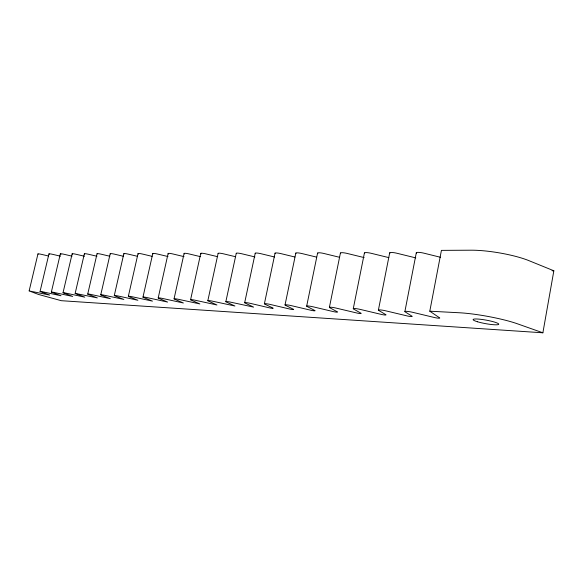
<?xml version="1.0" encoding="UTF-8"?>
<svg xmlns="http://www.w3.org/2000/svg" width="583" height="583" viewBox="0 0 583 583"><rect width="100%" height="100%" fill="white"/><g stroke="black" fill="none" stroke-linecap="round" stroke-linejoin="round"><path stroke-width="0.87" d="M75.156 293.38L97.325 297.906L88.339 294.444A3.935 0.372 12.8 0 1 88.222 294.021A3.935 0.372 12.8 0 1 91.786 294.634L110.333 298.678L101.362 295.166A4.001 0.386 12.7 0 1 101.296 294.736A4.001 0.386 12.7 0 1 104.94 295.362L123.858 299.436L114.887 295.909A4.074 0.401 12.7 0 1 114.866 295.472A4.074 0.401 12.7 0 1 118.604 296.113L137.887 300.267L128.938 296.681A4.154 0.415 12.6 0 1 128.967 296.237A4.154 0.415 12.6 0 1 132.8 296.893L152.462 301.127L143.549 297.483A4.234 0.43 12.5 0 1 143.637 297.038A4.234 0.43 12.5 0 1 147.572 297.702L167.591 302.067L158.758 298.321A4.314 0.452 12.5 0 1 158.904 297.869A4.314 0.452 12.5 0 1 162.948 298.547L183.368 303L174.601 299.188A4.402 0.466 12.4 0 1 174.813 298.736A4.402 0.466 12.4 0 1 178.959 299.429L199.86 303.932L191.107 300.099A4.496 0.488 12.3 0 1 191.399 299.633A4.496 0.488 12.3 0 1 195.662 300.347L216.942 304.989L208.335 301.047A4.591 0.51 12.2 0 1 208.707 300.58A4.591 0.51 12.2 0 1 213.086 301.309L234.905 306.009L226.328 302.038A4.693 0.532 12.1 0 1 226.78 301.564A4.693 0.532 12.1 0 1 231.291 302.307L253.598 307.11L245.137 303.073A4.802 0.561 12 0 1 245.676 302.592A4.802 0.561 12 0 1 250.326 303.357L269.317 307.817A3.221 0.372 11.9 0 0 272.443 308.334A3.221 0.372 11.9 0 0 272.88 308.021L264.813 304.151A4.919 0.583 11.9 0 1 265.462 303.663A4.919 0.583 11.9 0 1 270.25 304.45L289.627 309.012A3.294 0.394 11.8 0 0 292.855 309.544A3.294 0.394 11.8 0 0 293.366 309.23L285.422 305.288A5.043 0.612 11.8 0 1 286.18 304.792A5.043 0.612 11.8 0 1 291.121 305.601L310.914 310.265A3.381 0.408 11.6 0 0 314.237 310.812A3.381 0.408 11.6 0 0 314.827 310.499L307.044 306.476A5.167 0.641 11.6 0 1 307.919 305.973A5.167 0.641 11.6 0 1 313.02 306.804L333.228 311.577A3.469 0.43 11.5 0 0 336.668 312.138A3.469 0.43 11.5 0 0 337.338 311.825L329.73 307.722A5.305 0.67 11.4 0 1 330.743 307.219A5.305 0.67 11.4 0 1 336.019 308.072L356.665 312.962A3.564 0.452 11.3 0 0 360.221 313.537A3.564 0.452 11.3 0 0 360.986 313.217L353.589 309.034A5.458 0.707 11.3 0 1 354.741 308.524A5.458 0.707 11.3 0 1 360.199 309.398L381.311 314.412A3.666 0.474 11.1 0 0 384.984 315.002A3.666 0.474 11.1 0 0 385.851 314.682L378.688 310.418A5.619 0.743 11.1 0 1 379.999 309.894A5.619 0.743 11.1 0 1 385.655 310.805L407.247 315.942A3.775 0.496 10.9 0 0 411.051 316.554A3.775 0.496 10.9 0 0 412.028 316.219L405.149 311.876A5.786 0.78 10.9 0 1 406.635 311.344A5.786 0.78 10.9 0 1 412.494 312.277L434.583 317.553A3.892 0.525 10.7 0 0 438.533 318.18A3.892 0.525 10.7 0 0 439.633 317.852L429.795 311.198L441.426 250.369L471.232 250.202A40.519 7.615 9.6 0 1 528.861 260.623L553.85 270.782L542.882 332.798L61.332 300.697L38.529 294.459L29.172 290.932L49.708 295.085L40.059 291.464L41.437 291.536L60.996 295.749L51.348 292.083L52.31 292.09L72.678 296.441L63.037 292.717L64.043 292.732L84.783 297.162L75.156 293.438L84.375 253.773M404.886 311.562L416.291 252.796M378.396 310.112L389.684 252.884M353.262 308.735L364.419 252.978M329.388 307.43L340.414 253.058M306.665 306.184L317.575 253.139M285.043 304.902L295.829 253.08M264.398 303.772L275.052 253.153M244.685 302.694L255.216 253.226M225.854 301.666L236.253 253.299M207.839 300.682L218.115 253.365M190.59 299.742L200.741 253.43M174.055 298.839L184.082 253.488M158.197 297.971L168.108 253.547M142.973 297.141L152.761 253.605M128.347 296.346L138.018 253.656M114.283 295.574L123.836 253.707M100.75 294.838L110.187 253.758M87.727 294.065L97.055 253.722M51.348 292.083L60.348 253.86M63.037 292.717L72.146 253.816M40.059 291.464L48.95 253.904M29.15 290.873L37.946 253.948M552.035 270.76L553.85 270.782M429.795 311.198L459.484 312.772A40.803 5.575 10.3 0 1 517.442 323.805L542.882 332.798M48.345 255.973L41.524 254.37A3.607 0.423 13.3 0 0 38.084 254.13M96.924 256.25L88.339 254.224A3.848 0.488 13.1 0 0 84.681 254.093M84.455 256.25L76.009 254.261A3.79 0.466 13.1 0 0 72.467 254.13M72.03 256.163L64.108 254.297A3.724 0.452 13.2 0 0 60.785 253.773A3.724 0.452 13.2 0 0 60.989 254.312M60.413 256.17L52.623 254.334A3.666 0.437 13.2 0 0 49.3 254.21M152.061 256.331L142.485 254.057A4.132 0.568 12.8 0 0 138.652 253.467A4.132 0.568 12.8 0 0 138.586 254.064M137.573 256.331L128.165 254.101A4.059 0.547 12.9 0 0 124.113 253.962M123.64 256.338L114.392 254.144A3.986 0.525 12.9 0 0 110.478 254.006M109.852 256.25L101.121 254.188A3.913 0.503 13 0 0 97.135 253.918M217.678 256.702L205.821 253.86A4.475 0.67 12.4 0 0 201.565 253.219A4.475 0.67 12.4 0 0 201.237 253.875M200.348 256.629L189.001 253.911A4.38 0.641 12.5 0 0 184.862 253.284A4.38 0.641 12.5 0 0 184.607 253.926M184.002 256.622L172.859 253.962A4.292 0.619 12.6 0 0 168.83 253.35A4.292 0.619 12.6 0 0 168.647 253.977M167.999 256.542L157.366 254.006A4.212 0.59 12.7 0 0 153.016 253.86M274.578 257.001L260.863 253.685A4.773 0.765 11.9 0 0 256.228 253.007A4.773 0.765 11.9 0 0 255.638 253.7M254.909 256.928L241.705 253.743A4.671 0.729 12.1 0 0 236.428 253.583M235.459 256.709L223.376 253.802A4.569 0.7 12.2 0 0 218.304 253.641M316.431 257.081L301.921 253.554A5.007 0.838 11.6 0 0 295.924 253.386M294.911 257.016L280.919 253.62A4.89 0.802 11.8 0 0 276.131 252.927A4.89 0.802 11.8 0 0 275.446 253.641M364.142 257.591L347.067 253.416A5.276 0.918 11.2 0 0 341.806 252.672A5.276 0.918 11.2 0 0 340.749 253.437M339.641 257.314L323.944 253.488A5.138 0.874 11.4 0 0 318.85 252.76A5.138 0.874 11.4 0 0 317.924 253.503M415.796 257.897L396.95 253.262A5.582 1.013 10.7 0 0 391.31 252.475A5.582 1.013 10.7 0 0 389.954 253.284M388.825 257.62L371.371 253.343A5.422 0.962 10.9 0 0 365.927 252.577A5.422 0.962 10.9 0 0 364.725 253.357M440.559 257.292L423.907 253.175A5.75 1.064 10.4 0 0 418.062 252.366A5.75 1.064 10.4 0 0 416.532 253.197M477.564 321.78A13.052 1.785 10.3 0 0 498.531 324.483A13.052 1.785 10.3 0 0 481.616 319.418A13.052 1.785 10.3 0 0 477.564 321.78"/></g></svg>
